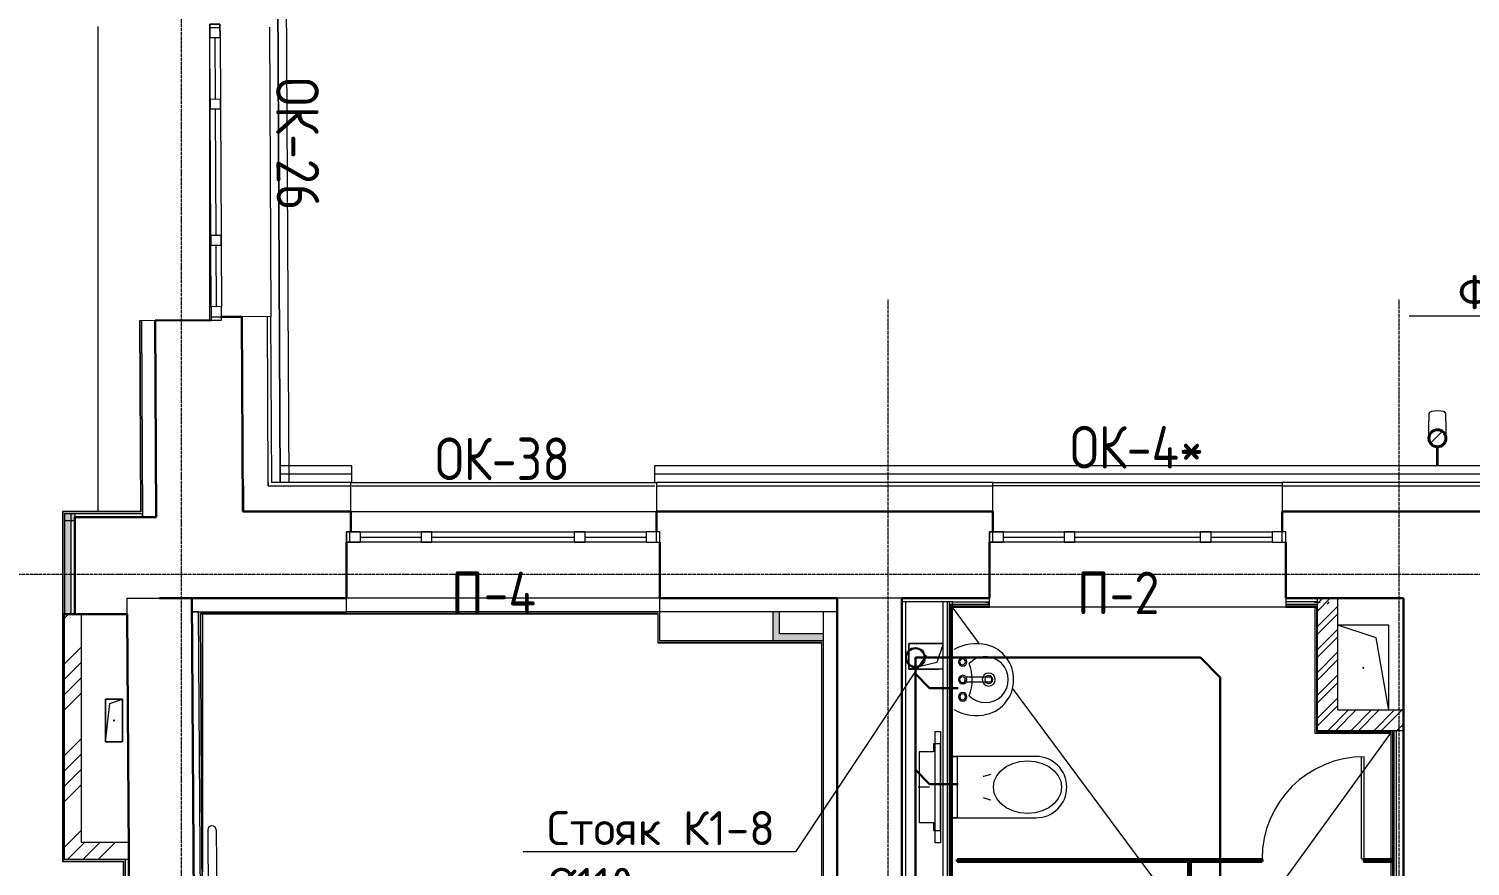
# Model space of a CAD drawing. Header units: millimetres. Extents: x -10178924 to 11692288, y -947381 to 58396.
# Drawn here: x 2102 to 10567, y -158064 to -153144 of the extents above; entities that cross this region are included whole.
import ezdxf
from ezdxf import colors
from ezdxf.entities.mleader import LeaderData, LeaderLine
from ezdxf.math import Vec2, Vec3

# ---------------------------------------------------------------- set-up
doc = ezdxf.new("R2010")
doc.units = ezdxf.units.MM
doc.linetypes.add('ADSK_Линия сетки', pattern=[25, 20, -2.5, 0, -2.5])
for name, color, linetype, lineweight in [('!К1', 32, 'Continuous', 30), ('_ Окна', 7, 'Continuous', 9), ('Выноски ВК', 7, 'Continuous', 0), ('Двери', 7, 'Continuous', 9), ('Двери открывание', 7, 'Continuous', 9), ('Лестницы', 7, 'Continuous', 9), ('Марки окон', 7, 'Continuous', 20), ('Обобщенные модели', 7, 'Continuous', 18), ('Окна', 7, 'Continuous', 9), ('Оси', 253, 'Continuous', 9), ('Перекрытие', 7, 'Continuous', 18), ('Сантехника', 7, 'Continuous', 18), ('Стены внутренние', 7, 'Continuous', 18), ('Стены наружные', 7, 'Continuous', 18), ('Стены несущие', 7, 'Continuous', 30), ('Стены отделка', 7, 'Continuous', 30), ('Стены штриховка', 7, 'Continuous', 9), ('ШТРИХОВКА', 252, 'Continuous', 15)]:
    doc.layers.add(name, color=color, linetype=linetype, lineweight=lineweight)
doc.layers.add('Линии', color=7, linetype='Continuous', lineweight=9, true_color=0x00a600)
doc.styles.add('GOST Common_2', font='GOST_Common.ttf', dxfattribs={"width": 0.9, "height": 250})
doc.styles.add('PDF ISOCPEUR', font='isocpeur.ttf')
pattern_1 = [(0, (0, -123085.82), (406.4, 101.6), [33.528, -271.272, 33.528, -271.272, -1625.6]), (0, (0, -123085.82), (406.4, 101.6), [-609.6, 33.528, -576.072, 33.528, -271.272, -711.2]), (0, (0, -123085.82), (406.4, 101.6), [-1524, 33.528, -169.672, 33.528, -474.472]), (120, (152.4, -123035.02), (-291.1882, 301.15272), [33.528, -271.272, 33.528, -271.272, -1625.6]), (120, (152.4, -123035.02), (-291.1882, 301.15272), [-609.6, 33.528, -576.072, 33.528, -271.272, -711.2]), (120, (152.4, -123035.02), (-291.1882, 301.15272), [-1524, 33.528, -169.672, 33.528, -474.472]), (240, (203.2, -122831.82), (-115.2118, -402.75272), [33.528, -271.272, 33.528, -271.272, -1625.6]), (240, (203.2, -122831.82), (-115.2118, -402.75272), [-609.6, 33.528, -576.072, 33.528, -271.272, -711.2]), (240, (203.2, -122831.82), (-115.2118, -402.75272), [-1524, 33.528, -169.672, 33.528, -474.472])]

# ---------------------------------------------------------------- blocks, each defined once
blk = doc.blocks.new('GM_Отверстие прямоугольное _в плите_ - Отверстие-V4-План 2-го этажа')
at = {"layer": 'Обобщенные модели'}
for p, q in [((-98.8, 75), (101.2, 75)), ((-98.8, -67.8), (-63.7, 37.5)), ((101.2, 75), (-70.7, 75)), ((-63.7, 37.5), (101.2, 75)), ((101.2, 75), (101.2, -75)), ((101.2, -75), (101.2, 75)), ((101.2, -75), (-98.8, -75)), ((-98.8, -75), (101.2, -75))]:
    blk.add_line(p, q, dxfattribs=at)
for start, end in [(360, 180), (180, 360), (60, 165), (300, 360), (195, 270)]:
    blk.add_arc((0, 0), 2.5, start, end, dxfattribs=at)
blk = doc.blocks.new('GM_Отверстие прямоугольное _в плите_ - Отверстие-3604956-План 2-го этажа')
at = {"layer": 'Обобщенные модели'}
for p, q in [((-150, 250), (-150, -250)), ((-150, 250), (-75, -175)), ((-150, 250), (-150, -250)), ((-150, -250), (150, -250)), ((-150, -250), (150, -250)), ((-75, -175), (150, -250))]:
    blk.add_line(p, q, dxfattribs=at)
for start, end in [(0, 180), (180, 360), (240, 0), (0, 105), (195, 210)]:
    blk.add_arc((0, 0), 2.5, start, end, dxfattribs=at)
blk = doc.blocks.new('окно трехпол с фрамугой - 1700-2320_h_ _нов_ ок4_-2135193-План 2-го этажа')
at = {"layer": '_ Окна', "lineweight": 18}
for p, q in [((-870, 75), (-870, 135)), ((-870, 135), (-790, 135)), ((-790, 135), (-790, 75)), ((-430, 75), (-430, 135)), ((-430, 135), (-370, 135)), ((-370, 135), (-370, 75)), ((370, 75), (370, 135)), ((370, 135), (430, 135)), ((430, 135), (430, 75)), ((790, 135), (790, 75)), ((870, 135), (790, 135)), ((870, 75), (870, 135)), ((-790, 75), (-870, 75)), ((-370, 75), (-430, 75)), ((430, 75), (370, 75)), ((790, 75), (870, 75))]:
    blk.add_line(p, q, dxfattribs=at)
at = {"layer": '_ Окна'}
for p, q in [((-850, 75), (-850, 135)), ((-790, 105), (-430, 105)), ((-370, 105), (370, 105)), ((430, 105), (790, 105)), ((850, 75), (850, 135))]:
    blk.add_line(p, q, dxfattribs=at)
at = {"layer": 'Окна'}
for p, q in [((-870, 135), (-870, 75)), ((-790, 135), (-870, 135)), ((-790, 135), (-430, 135)), ((-370, 135), (-430, 135)), ((-370, 135), (370, 135)), ((430, 135), (370, 135)), ((430, 135), (790, 135)), ((870, 135), (790, 135)), ((870, 75), (870, 135)), ((-870, 75), (-790, 75)), ((-430, 75), (-790, 75)), ((-430, 75), (-370, 75)), ((370, 75), (-370, 75)), ((370, 75), (430, 75)), ((790, 75), (430, 75)), ((790, 75), (870, 75))]:
    blk.add_line(p, q, dxfattribs=at)
blk = doc.blocks.new('окно трехпол с фрамугой - 1700-2320_h_ _нов_ ОК-26 Е30-4597709-План 2-го этажа')
at = {"layer": '_ Окна', "lineweight": 18}
for p, q in [((-870, 75), (-870, 135)), ((-870, 135), (-790, 135)), ((-790, 135), (-790, 75)), ((-430, 75), (-430, 135)), ((-430, 135), (-370, 135)), ((-370, 135), (-370, 75)), ((370, 75), (370, 135)), ((370, 135), (430, 135)), ((430, 135), (430, 75)), ((790, 135), (790, 75)), ((870, 135), (790, 135)), ((870, 75), (870, 135)), ((-790, 75), (-870, 75)), ((-370, 75), (-430, 75)), ((430, 75), (370, 75)), ((790, 75), (870, 75))]:
    blk.add_line(p, q, dxfattribs=at)
at = {"layer": '_ Окна'}
for p, q in [((-850, 75), (-850, 135)), ((-790, 105), (-430, 105)), ((-370, 105), (370, 105)), ((430, 105), (790, 105)), ((850, 75), (850, 135))]:
    blk.add_line(p, q, dxfattribs=at)
at = {"layer": 'Окна'}
for p, q in [((-870, 135), (-870, 75)), ((-790, 135), (-870, 135)), ((-790, 135), (-430, 135)), ((-370, 135), (-430, 135)), ((-370, 135), (370, 135)), ((430, 135), (370, 135)), ((430, 135), (790, 135)), ((870, 135), (790, 135)), ((870, 75), (870, 135)), ((-870, 75), (-790, 75)), ((-430, 75), (-790, 75)), ((-430, 75), (-370, 75)), ((370, 75), (-370, 75)), ((370, 75), (430, 75)), ((790, 75), (430, 75)), ((790, 75), (870, 75))]:
    blk.add_line(p, q, dxfattribs=at)
blk = doc.blocks.new('окно трехпол с фрамугой - 1840х2380 и 2390 _h___нов_ ОК-38-4571214-План 2-го этажа')
at = {"layer": '_ Окна', "lineweight": 18}
for p, q in [((-920, 75), (-920, 135)), ((-920, 135), (-840, 135)), ((-840, 135), (-840, 75)), ((-480, 75), (-480, 135)), ((-480, 135), (-420, 135)), ((-420, 135), (-420, 75)), ((420, 75), (420, 135)), ((420, 135), (480, 135)), ((480, 135), (480, 75)), ((840, 135), (840, 75)), ((920, 135), (840, 135)), ((920, 75), (920, 135)), ((-840, 75), (-920, 75)), ((-420, 75), (-480, 75)), ((480, 75), (420, 75)), ((840, 75), (920, 75))]:
    blk.add_line(p, q, dxfattribs=at)
at = {"layer": '_ Окна'}
for p, q in [((-900, 75), (-900, 135)), ((-840, 105), (-480, 105)), ((-420, 105), (420, 105)), ((480, 105), (840, 105)), ((900, 75), (900, 135))]:
    blk.add_line(p, q, dxfattribs=at)
at = {"layer": 'Окна'}
for p, q in [((-920, 135), (-920, 75)), ((-840, 135), (-920, 135)), ((-840, 135), (-480, 135)), ((-420, 135), (-480, 135)), ((-420, 135), (420, 135)), ((480, 135), (420, 135)), ((480, 135), (840, 135)), ((920, 135), (840, 135)), ((920, 75), (920, 135)), ((-920, 75), (-840, 75)), ((-480, 75), (-840, 75)), ((-480, 75), (-420, 75)), ((420, 75), (-420, 75)), ((420, 75), (480, 75)), ((840, 75), (480, 75)), ((840, 75), (920, 75))]:
    blk.add_line(p, q, dxfattribs=at)
blk = doc.blocks.new('Водосток - Тип 1 _карниз больше 490мм_-5137789-План 2-го этажа')
at = {"layer": 'Обобщенные модели', "lineweight": 9}
h = blk.add_hatch(dxfattribs=at)
h.set_pattern_fill('FP_25', color=256, style=0, pattern_type=2)
h.set_pattern_definition([(45, (-10250, -20882.53), (-106.066, 106.066), [])])
h.paths.add_polyline_path([(125, 110), (146.7, 115), (164.1, 128.8), (173.7, 148.9), (173.7, 171.1), (164.1, 191.2), (146.7, 205), (125, 210), (103.3, 205), (85.9, 191.2), (76.3, 171.1), (76.3, 148.9), (85.9, 128.8), (103.3, 115)])
at = {"layer": 'Обобщенные модели'}
for p, q in [((75, 306.2), (75, 263.6)), ((175, 263.6), (175, 306.2)), ((120, 109.1), (120, 0)), ((130, 0), (130, 109.1))]:
    blk.add_line(p, q, dxfattribs=at)
at = {"layer": 'Обобщенные модели', "flags": 128}
for points in [[(75, 173), (75, 174.3), (75, 177), (75, 179.8), (75, 182.9), (75, 186.2), (75, 189.7), (75, 193.4), (75, 197.2), (75, 201.3), (75, 205.5), (75, 209.9), (75, 214.4), (75, 219.1), (75, 224), (75, 229), (75, 234.1), (75, 239.3), (75, 244.6), (75, 250.1), (75, 255.6), (75, 261.3), (75, 263.6)], [(175, 263.6), (175, 258), (175, 252.4), (175, 246.9), (175, 241.5), (175, 236.2), (175, 231.1), (175, 226), (175, 221.1), (175, 216.4), (175, 211.8), (175, 207.3), (175, 203), (175, 198.9), (175, 194.9), (175, 191.2), (175, 187.6), (175, 184.3), (175, 181.1), (175, 178.1), (175, 175.4), (175, 173)]]:
    blk.add_lwpolyline(points, dxfattribs=at)
at = {"layer": 'Обобщенные модели'}
for start, end in [(90, 270), (270, 90)]:
    blk.add_arc((125, 160), 52, start, end, dxfattribs=at)
at = {"layer": 'Обобщенные модели', "lineweight": 40}
for start, end in [(90, 270), (270, 90)]:
    blk.add_arc((125, 160), 50, start, end, dxfattribs=at)
at = {"layer": 'Обобщенные модели'}
for start_param, end_param in [(4.712389, 6.283185), (3.141593, 4.712389)]:
    blk.add_ellipse((125, 306.2), major_axis=(-50, 0), ratio=0.309017, start_param=start_param, end_param=end_param, dxfattribs=at)
blk = doc.blocks.new('GM_Отверстие прямоугольное _в плите_ - Отверстие-3906246-План 2-го этажа')
at = {"layer": 'Обобщенные модели'}
for p, q in [((-50, -125), (-50, 125)), ((-50, 125), (50, 125)), ((50, 125), (-50, 125)), ((-50, 125), (-50, -125)), ((-50, -125), (-25, 100)), ((-25, 100), (50, 125)), ((50, 125), (50, -125)), ((50, -125), (50, 125)), ((50, -125), (-50, -125)), ((-50, -125), (50, -125))]:
    blk.add_line(p, q, dxfattribs=at)
for start, end in [(360, 180), (180, 360), (60, 165), (300, 360), (195, 270)]:
    blk.add_arc((0, 0), 2.5, start, end, dxfattribs=at)
blk = doc.blocks.new('131_Сантехническая перегородка - СП-3 4-3867706-План 2-го этажа')
at = {"layer": 'Обобщенные модели', "lineweight": 40}
for p, q in [((1370, 8), (0, 8)), ((0, 8), (0, -4)), ((1370, -4), (1370, 8)), ((0, -4), (1370, -4))]:
    blk.add_line(p, q, dxfattribs=at)
blk = doc.blocks.new('SND_Унитаз_Jika_Olymp_с_инсталяцией - Унитаз_ выпуск прямой_ установка на пол_693х360х360_ PN30_12_ ХВ резьба HP DN15_ К гл_ кон П DN100-701491-План 2-го этажа')
at = {"layer": 'Сантехника'}
for p, q in [((0, -61.7), (0, 6.3)), ((-208, 0), (-208, -85)), ((208, 0), (-208, 0)), ((208, -85), (208, 0)), ((-327.5, -94), (327.5, -94)), ((-327.5, -125), (-327.5, -94)), ((327.5, -125), (-327.5, -125)), ((-255, -85), (-255, -125)), ((-208, -85), (-255, -85)), ((-255, -125), (255, -125)), ((255, -85), (208, -85)), ((255, -125), (255, -85)), ((327.5, -94), (327.5, -125)), ((-180, -179), (-180, -181.2)), ((-180, -181.2), (-180, -179)), ((-180, -196.4), (-180, -687.1)), ((-180, -224), (-180, -196.4)), ((180, -224), (-180, -224)), ((180, -181.2), (180, -179)), ((180, -179), (180, -181.2)), ((180, -687.1), (180, -196.4)), ((180, -196.4), (180, -224))]:
    blk.add_line(p, q, dxfattribs=at)
at = {"layer": 'Сантехника', "flags": 128}
for points in [[(-61.7, -376.2), (-71.7, -411.6), (-75, -420.3)], [(75, -420.3), (62.3, -378.9), (61.7, -376.2)], [(0, -836.5), (-34.5, -831.5), (-67.3, -816.7), (-96.6, -792.9), (-121.2, -761.2), (-139.7, -723.3), (-151.1, -681), (-155, -636.5), (-151.1, -592), (-139.7, -549.7), (-121.2, -511.8), (-96.6, -480.1), (-67.3, -456.3), (-34.5, -441.5), (0, -436.5)], [(0, -436.5), (34.5, -441.5), (67.3, -456.3), (96.6, -480.1), (121.2, -511.8), (139.7, -549.7), (151.1, -592), (155, -636.5), (151.1, -681), (139.7, -723.3), (121.2, -761.2), (96.6, -792.9), (67.3, -816.7), (34.5, -831.5), (0, -836.5)]]:
    blk.add_lwpolyline(points, dxfattribs=at)
at = {"layer": 'Сантехника'}
blk.add_arc((0, -687.1), 180, 180, 360, dxfattribs=at)
blk = doc.blocks.new('Sink - Cloakroom - 440 x 350mm-V6-План 1-го этажа')
at = {"layer": 'Сантехника'}
for p, q in [((-15, -214.9), (-15, -70.7)), ((15, -214.9), (15, -70.7))]:
    blk.add_line(p, q, dxfattribs=at)
for centre, radius, start, end in [((53.3, -130.8), 264.4, 150.36495, 193.63505), ((-53.3, -130.8), 264.4, 346.36495, 29.63505), ((53.3, -130.8), 264.4, 150.36495, 193.63505), ((-101.3, -50.7), 25, 0, 180), ((-101.3, -50.7), 25, 180, 0), ((-101.3, -50.7), 17, 360, 180), ((-101.3, -50.7), 17, 180, 360), ((0, -50.7), 25, 0, 180), ((0, -50.7), 25, 180, 0), ((-0.8, -49.2), 16.8, 90, 270), ((-0.8, -49.2), 16.8, 270, 90), ((104.3, -50.7), 25, 360, 180), ((104.3, -50.7), 25, 180, 360), ((104.3, -49.7), 17, 360, 180), ((104.3, -49.7), 17, 180, 360), ((-53.3, -130.8), 264.4, 346.36495, 29.63505), ((0, -183.6), 135, 135.46291, 45.05561), ((-1.6, 160.3), 266.6, 249.19864, 291.31988), ((0, -203.6), 38.6, 360, 180), ((-5.9, -145.1), 203.5, 193.63505, 271.65578), ((-5.9, -145.1), 203.5, 193.63505, 271.65578), ((0, -203.6), 38.6, 180, 360), ((0, -203.6), 23.5, 360, 180), ((0, -203.6), 23.5, 180, 360), ((5.9, -145.1), 203.5, 268.34422, 346.36495), ((5.9, -145.1), 203.5, 268.34422, 346.36495)]:
    blk.add_arc(centre, radius, start, end, dxfattribs=at)
blk.add_ellipse((0, -214.9), major_axis=(-15, 0), ratio=0.428525, start_param=0, end_param=3.141593, dxfattribs=at)
blk = doc.blocks.new('2 этаж')
h = blk.add_hatch()
h.set_pattern_fill('ANSI32', color=256, scale=10)
h.set_pattern_definition([(45, (0, -123085.82), (-67.35192, 67.35192), []), (45, (44.9, -123085.82), (-67.35192, 67.35192), [])])
h.paths.add_polyline_path([(9790, -102983.3), (9670, -102983.3), (9670, -103761.3), (10175, -103761.3), (10175, -103641.3), (9790, -103641.3)])
h = blk.add_hatch()
h.set_pattern_fill('ANSI34', color=256, scale=20)
h.set_pattern_definition([(45, (0, -123085.82), (-269.408, 269.408), []), (45, (89.8, -123085.82), (-269.408, 269.408), []), (45, (179.6, -123085.82), (-269.408, 269.408), []), (45, (269.4, -123085.82), (-269.408, 269.408), [])])
h.paths.add_polyline_path([(2411.3, -103075.8), (2311.3, -103075.8), (2311.3, -104517.8), (2688.8, -104517.8), (2688.1, -104417.8), (2411.3, -104417.8)])
at = {"layer": 'Стены внутренние'}
h = blk.add_hatch(color=256, dxfattribs=at)
h.dxf.hatch_style = 1
h.paths.add_polyline_path([(2371.3, -102485.8), (2351.3, -102485.8), (2351.3, -102525.8), (2371.3, -102525.8)])
h.paths.add_polyline_path([(2351.3, -102485.8), (2311.3, -102485.8), (2311.3, -103075.8), (2351.3, -103075.8)])
at = {"layer": 'Стены внутренние', "lineweight": 9}
h = blk.add_hatch(dxfattribs=at)
h.set_pattern_fill('FP_6', color=256, style=0, pattern_type=2)
h.set_pattern_definition(pattern_1)
h.paths.add_polyline_path([(7529.9, -103018.3), (7744.1, -103018.3), (7744.1, -103003.3), (7529.9, -103003.3)])
h.paths.add_polyline_path([(9741, -103018.3), (9741, -103003.3), (9484.1, -103003.3), (9484.1, -103018.3), (9605.9, -103018.3)])
at = {"layer": 'Стены внутренние'}
for points in [[(6471.4, -103192.8), (6511.4, -103192.8), (6511.4, -103063.3), (6471.4, -103063.3)], [(6471.4, -103232.8), (6770, -103232.8), (6770, -103192.8), (6471.4, -103192.8)]]:
    blk.add_hatch(color=256, dxfattribs=at).paths.add_polyline_path(points)
at = {"layer": 'Стены внутренние', "lineweight": 9}
h = blk.add_hatch(dxfattribs=at)
h.set_pattern_fill('FP_6', color=256, style=0, pattern_type=2)
h.set_pattern_definition(pattern_1)
h.paths.add_polyline_path([(10129.4, -110400.1), (10135, -110400.1), (10135, -109473.6), (10120, -109473.6), (10120, -110400.1)])
h.paths.add_polyline_path([(10120, -108633.6), (10135, -108632.6), (10135, -103690.3), (10120, -103690.3), (10120, -108483.7)])
at = {"layer": 'Двери'}
for p, q in [((9929.1, -104513.7), (9929.1, -103913.7)), ((9945.1, -104513.7), (9945.1, -103913.7)), ((9929.1, -104513.7), (9945.1, -104513.7))]:
    blk.add_line(p, q, dxfattribs=at)
at = {"layer": 'Двери открывание'}
blk.add_arc((9945.1, -104513.7), 600, 90, 180, dxfattribs=at)
at = {"layer": 'Лестницы'}
blk.add_line((3121.4, -103075.3), (3121.4, -104589.6), dxfattribs=at)
at = {"layer": 'Линии', "color": 7}
for p, q in [((3152.8, -104344.4), (3179.7, -108494.4)), ((3202.8, -104343.9), (3229.8, -108496.4))]:
    blk.add_line(p, q, dxfattribs=at)
blk.add_arc((3177.8, -104344.3), 25, 0.90502, 180.37263, dxfattribs=at)
at = {"layer": 'Обобщенные модели', "lineweight": 40}
for points in [[(8925, -104709.7), (8925, -104529.7), (8913, -104529.7), (8913, -104709.7)], [(9345.1, -104529.7), (8925, -104529.7), (8925, -104517.7), (9345.1, -104517.7)], [(9945.1, -104517.7), (10102.1, -104517.7), (10102.1, -104529.7), (9945.1, -104529.7)]]:
    blk.add_lwpolyline(points, close=True, dxfattribs=at)
at = {"layer": 'Оси', "color": 252, "linetype": 'ADSK_Линия сетки'}
for p, q in [((2999.6, -128115.2), (2999.6, -78862.8)), ((7149.6, -128115.2), (7149.6, -101228.1)), ((10149.6, -128115.2), (10149.6, -101228.1)), ((-10114.7, -102840.8), (56004.9, -102840.8))]:
    blk.add_line(p, q, dxfattribs=at)
at = {"layer": 'Перекрытие'}
for p, q in [((2507.9, -99624.3), (2507.9, -102473.8)), ((3164.9, -101350), (3164.9, -99645.4)), ((7527.4, -103019.8), (7527.4, -103003.1)), ((7686.3, -103250.4), (7527.4, -103036.3)), ((9025, -105053.3), (7880, -103511.2)), ((9175, -105053.3), (10102, -103776.3))]:
    blk.add_line(p, q, dxfattribs=at)
at = {"layer": 'Стены внутренние'}
for p, q in [((3992.7, -102473.3), (5787.7, -102473.3)), ((5807.7, -102983.3), (3967.7, -102983.3)), ((9484.1, -103036.3), (7744.1, -103036.3))]:
    blk.add_line(p, q, dxfattribs=at)
at = {"layer": 'Стены наружные'}
for p, q in [((3578.4, -102303.3), (3513.8, -89584.6)), ((3513.8, -89584.6), (3578.4, -102303.3)), ((3563.8, -89584.6), (3628.4, -102303.3)), ((3514.8, -99628.2), (3523.4, -101328.2)), ((3578.4, -102203.3), (3998.7, -102203.3)), ((3578.4, -102303.3), (3578.4, -102203.3)), ((3998.7, -102253.3), (3578.4, -102253.3)), ((3998.7, -102303.3), (3998.7, -102203.3)), ((5778.7, -102203.3), (10925, -102203.3)), ((5778.7, -102303.3), (5778.7, -102203.3)), ((10925, -102253.3), (5778.7, -102253.3)), ((3992.7, -102303.3), (5787.7, -102303.3)), ((3998.7, -102302.3), (5778.7, -102302.3)), ((3998.7, -102323.3), (5778.7, -102323.3)), ((7764.1, -102303.3), (9464.1, -102303.3)), ((9464.1, -102323.3), (7764.1, -102323.3))]:
    blk.add_line(p, q, dxfattribs=at)
at = {"layer": 'Стены несущие'}
for p, q in [((3353.5, -101329.1), (3233.5, -101329.7)), ((3359.3, -102473.3), (3353.5, -101329.1)), ((3173.6, -101350), (2843.6, -101351.7)), ((2849.4, -102505.9), (2843.6, -101351.7)), ((2849.4, -102505.8), (2371.3, -102505.8)), ((2371.3, -102505.8), (2371.3, -103075.8)), ((3359.3, -102473.3), (3992.7, -102473.3)), ((3992.7, -102593.3), (3992.7, -102473.3)), ((5787.7, -102473.3), (5787.7, -102593.3)), ((7764.1, -102473.3), (5787.7, -102473.3)), ((7764.1, -102593.3), (7764.1, -102473.3)), ((9464.1, -102473.3), (10685, -102473.3)), ((9464.1, -102473.3), (9464.1, -102593.3)), ((3967.7, -102983.3), (3967.7, -102653.3)), ((5807.7, -102653.3), (5807.7, -102983.3)), ((7744.1, -102983.3), (7744.1, -102653.3)), ((9484.1, -102653.3), (9484.1, -102983.3)), ((3967.7, -102983.3), (2869.1, -102983.3)), ((3107.3, -110422), (3058.9, -102983.3)), ((6850, -102983.3), (5807.7, -102983.3)), ((6850, -102983.3), (6850, -110362)), ((7230, -102983.3), (7744.1, -102983.3)), ((7230, -110757.6), (7230, -102983.3)), ((10175, -102983.3), (9484.1, -102983.3)), ((10175, -108633.6), (10175, -102983.3)), ((2299.3, -103075.8), (2679.5, -103075.8)), ((2679.5, -103075.8), (2727.3, -110422))]:
    blk.add_line(p, q, dxfattribs=at)
at = {"layer": 'Стены отделка', "lineweight": 9}
for p, q in [((3523.4, -101328.2), (3353.5, -101329.1)), ((3503.5, -101329.3), (3503.4, -101328.3)), ((3528.4, -102303.3), (3523.4, -101328.2)), ((2843.6, -101351.7), (2751.6, -101352.2)), ((2751.6, -101352.2), (2757.3, -102473.8)), ((2763.6, -101352.1), (2763.6, -101353.1)), ((3358.5, -102323.3), (3363.6, -102323.3)), ((3363.6, -102323.3), (3363.6, -102473.3)), ((3508.5, -102323.3), (3508.4, -102303.3)), ((3508.5, -102303.3), (3508.5, -102323.3)), ((3508.5, -102323.3), (3992.7, -102323.3)), ((3992.7, -102303.3), (3528.4, -102303.3)), ((3992.7, -102473.3), (3992.7, -102303.3)), ((7764.1, -102303.3), (5787.7, -102303.3)), ((5787.7, -102303.3), (5787.7, -102473.3)), ((5787.7, -102323.3), (7764.1, -102323.3)), ((7764.1, -102473.3), (7764.1, -102303.3)), ((10875, -102303.3), (9464.1, -102303.3)), ((9464.1, -102303.3), (9464.1, -102473.3)), ((9464.1, -102323.3), (10835, -102323.3)), ((2757.3, -102473.8), (2299.3, -102473.8)), ((2299.3, -102473.8), (2299.3, -103075.8)), ((2311.3, -102485.8), (2769.4, -102485.8)), ((2311.3, -102485.8), (2311.3, -103075.8)), ((2351.3, -103075.8), (2351.3, -102485.8)), ((2371.3, -102485.8), (2371.3, -102505.8)), ((2769.4, -102505.8), (2769.4, -102485.8)), ((2769.4, -102505.8), (2769.4, -102506.3)), ((2769.4, -102506.3), (2849.4, -102505.9)), ((9464.1, -102473.3), (9464.1, -102473.3)), ((2311.3, -102525.8), (2371.3, -102525.8)), ((3058.9, -102983.3), (3058.9, -103063.3)), ((3967.7, -103063.3), (3967.7, -102983.3)), ((5807.7, -103232.8), (5807.7, -102983.3)), ((7529.9, -103003.3), (7230, -103003.3)), ((7250, -103003.3), (7250, -108130.7)), ((7470, -103003.3), (7470, -108130.7)), ((7510, -108130.7), (7510, -103003.3)), ((7512.4, -103019.8), (7512.4, -108130.7)), ((7527.4, -103019.8), (7512.4, -103019.8)), ((7527.4, -108115.7), (7527.4, -103019.8)), ((7744.1, -103036.3), (7744.1, -102983.3)), ((9484.1, -102983.3), (9484.1, -103036.3)), ((9485.1, -103003.3), (9484.1, -103003.3)), ((9790, -103641.3), (9790, -102983.3)), ((2411.3, -104417.8), (2411.3, -103075.8)), ((2727.3, -110422), (2679.5, -103095.8)), ((3058.9, -103063.3), (3099.4, -103063.3)), ((3099.4, -103061.9), (3059.4, -103062.2)), ((3059.4, -103062.2), (3107.3, -110422)), ((3147.3, -110421.8), (3099.4, -103061.9)), ((3111.5, -103075.3), (5795.7, -103075.3)), ((3158.9, -110370), (3111.5, -103075.3)), ((6850, -103063.3), (3967.7, -103063.3)), ((5795.7, -103075.3), (5795.7, -103242.8)), ((6471.4, -103063.3), (6471.4, -103232.8)), ((6511.4, -103192.8), (6511.4, -103063.3)), ((6850, -103062), (6770, -103062)), ((6770, -106267.9), (6770, -103062)), ((7527.4, -103036.3), (7744.1, -103036.3)), ((9484.1, -103036.3), (9670, -103036.3)), ((6770, -103192.8), (6511.4, -103192.8)), ((5797.7, -103244.8), (6758, -103244.8)), ((6770, -103232.8), (5807.7, -103232.8)), ((6758, -103244.8), (6758, -106273.5)), ((10175, -103641.3), (9790, -103641.3)), ((10102, -103761.3), (10102, -108633.6)), ((2688.1, -104417.8), (2411.3, -104417.8)), ((2656.8, -104529.8), (2697.9, -110832)), ((2709.9, -110822), (2668.8, -104517.8))]:
    blk.add_line(p, q, dxfattribs=at)
for points in [[(10175, -103761.3), (9670, -103761.3), (9670, -102983.3)], [(2688.8, -104517.8), (2311.3, -104517.8), (2311.3, -103075.8)], [(9655, -103036.3), (9655, -103776.3), (10102, -103776.3)]]:
    blk.add_lwpolyline(points, dxfattribs=at)
at = {"layer": 'Стены штриховка'}
for p, q in [((3503.5, -101329.3), (3503.5, -101329.3)), ((3508.4, -102303.3), (3503.5, -101329.3)), ((2753.6, -101352.1), (2759.3, -102475.8)), ((2763.6, -101353.1), (2769.4, -102505.8)), ((2759.3, -102475.8), (2301.3, -102475.8)), ((2301.3, -102475.8), (2301.3, -103075.8)), ((2679.5, -103075.8), (2678.9, -102983.3)), ((2678.9, -102983.3), (2869.1, -102983.3)), ((7230, -102983.3), (6850, -102983.3)), ((7497, -108130.7), (7497, -103003.3)), ((7518.4, -108115.7), (7518.4, -103019.8)), ((7527.4, -103018.3), (7744.1, -103018.3)), ((7529.9, -103003.3), (7744.1, -103003.3)), ((9484.1, -103018.3), (9670, -103018.3)), ((9670, -103003.3), (9485.1, -103003.3)), ((3099.4, -103063.3), (3967.7, -103063.3)), ((5797.7, -103073.3), (3109.5, -103073.3)), ((3156.9, -110370), (3109.5, -103073.3)), ((5797.7, -103244.8), (5797.7, -103073.3)), ((7527.4, -103027.3), (7744.1, -103027.3)), ((9484.1, -103027.3), (9670, -103027.3)), ((6760, -103242.8), (5795.7, -103242.8)), ((5795.7, -103242.8), (5795.7, -103244.8)), ((5795.7, -103244.8), (5797.7, -103244.8)), ((6760, -106272.5), (6760, -103242.8)), ((10111, -103761.3), (10111, -108633.6)), ((10120, -103761.3), (10120, -108633.6)), ((10135, -108632.6), (10135, -103761.3)), ((2658.8, -104527.8), (2699.9, -110834))]:
    blk.add_line(p, q, dxfattribs=at)
for points in [[(2299.3, -103075.8), (2299.3, -104467.8), (2299.3, -104529.8), (2361.3, -104529.8), (2656.8, -104529.8)], [(2301.3, -103075.8), (2301.3, -104527.8), (2658.8, -104527.8)], [(9664, -103036.3), (9664, -103767.3), (10102, -103767.3)]]:
    blk.add_lwpolyline(points, dxfattribs=at)
at = {"layer": 'Обобщенные модели'}
for name, p in [('Водосток - Тип 1 _карниз больше 490мм_-5137789-План 2-го этажа', (10250, -102203.3)), ('GM_Отверстие прямоугольное _в плите_ - Отверстие-3906246-План 2-го этажа', (2601.9, -103700.8)), ('131_Сантехническая перегородка - СП-3 4-3867706-План 2-го этажа', (7555, -104525.7))]:
    blk.add_blockref(name, p, dxfattribs=at)
at = {"layer": 'Обобщенные модели', "rotation": 180}
for name, p in [('GM_Отверстие прямоугольное _в плите_ - Отверстие-3604956-План 2-го этажа', (9940, -103391.3)), ('GM_Отверстие прямоугольное _в плите_ - Отверстие-V4-План 2-го этажа', (7371.2, -103323.8))]:
    blk.add_blockref(name, p, dxfattribs=at)
at = {"layer": 'Окна', "rotation": 270.2912255442423}
blk.add_blockref('окно трехпол с фрамугой - 1700-2320_h_ _нов_ ОК-26 Е30-4597709-План 2-го этажа', (3094.1, -100480.4), dxfattribs=at)
at = {"layer": 'Окна'}
for name, p in [('окно трехпол с фрамугой - 1840х2380 и 2390 _h___нов_ ОК-38-4571214-План 2-го этажа', (4887.7, -102728.3)), ('окно трехпол с фрамугой - 1700-2320_h_ _нов_ ок4_-2135193-План 2-го этажа', (8614.1, -102728.3))]:
    blk.add_blockref(name, p, dxfattribs=at)
at = {"layer": 'Сантехника', "rotation": 90}
for name, p in [('Sink - Cloakroom - 440 x 350mm-V6-План 1-го этажа', (7536.3, -103460.8)), ('SND_Унитаз_Jika_Olymp_с_инсталяцией - Унитаз_ выпуск прямой_ установка на пол_693х360х360_ PN30_12_ ХВ резьба HP DN15_ К гл_ кон П DN100-701491-План 2-го этажа', (7331, -104092.7))]:
    blk.add_blockref(name, p, dxfattribs=at)
at = {"layer": 'Марки окон', "lineweight": 9, "insert": (3680.6, -100313.5), "char_height": 250, "width": 845.1, "attachment_point": 5, "rotation": 270.29123, "line_spacing_factor": 1.022766, "style": 'GOST Common_2'}
blk.add_mtext('\\pxqc,t1.8,3.6,5.4,7.2,9,10.8,12.6,14.4,16.2,18,19.8,21.6,23.4,25.2,27,28.8,30.6,32.4,34.2,36,37.8,39.6,41.4,43.2,45,46.8,48.6,50.4,52.2,54,55.8,57.6;{ОК-26}', dxfattribs=at)
at = {"layer": 'Марки окон', "lineweight": 9, "char_height": 250, "attachment_point": 5, "line_spacing_factor": 1.022766, "style": 'GOST Common_2'}
for s, insert, width in [('\\pxqc,t1.8,3.6,5.4,7.2,9,10.8,12.6,14.4,16.2,18,19.8,21.6,23.4,25.2,27,28.8,30.6,32.4,34.2,36,37.8,39.6,41.4,43.2,45,46.8,48.6,50.4,52.2,54,55.8,57.6;{ОК-4*}', (8610.5, -102096.1), 857.7), ('\\pxqc,t1.8,3.6,5.4,7.2,9,10.8,12.6,14.4,16.2,18,19.8,21.6,23.4,25.2,27,28.8,30.6,32.4,34.2,36,37.8,39.6,41.4,43.2,45,46.8,48.6,50.4,52.2,54,55.8,57.6;{ОК-38}', (4884.1, -102164.2), 845.1), ('\\pxqc,t1.8,3.6,5.4,7.2,9,10.8,12.6,14.4,16.2,18,19.8,21.6,23.4,25.2,27,28.8,30.6,32.4,34.2,36,37.8,39.6,41.4,43.2,45,46.8,48.6,50.4,52.2,54,55.8,57.6;{П-4}', (4831.5, -102951.4), 523.8), ('\\pxqc,t1.8,3.6,5.4,7.2,9,10.8,12.6,14.4,16.2,18,19.8,21.6,23.4,25.2,27,28.8,30.6,32.4,34.2,36,37.8,39.6,41.4,43.2,45,46.8,48.6,50.4,52.2,54,55.8,57.6;{П-2}', (8500.7, -102951.4), 505.8)]:
    blk.add_mtext(s, dxfattribs=dict(at, insert=insert, width=width))
blk = doc.blocks.new('_None')

msp = doc.modelspace()

# ---------------------------------------------------------------- linework, layer by layer
at = {"layer": '!К1'}
for points in [[(7309.3, -156838.1), (7309.3, -161099.9), (7406.9, -161197.5), (7567.3, -161197.5)], [(9100, -158637.4), (9100, -157176), (9100, -156955), (8983.2, -156838.1), (7309.3, -156838.1)], [(7309.3, -156933.5), (7392.9, -157017.1), (7561.1, -157017.1)], [(7309.3, -157497.9), (7392.9, -157581.5), (7561.1, -157581.5)]]:
    msp.add_lwpolyline(points, dxfattribs=at)
msp.add_circle((7309.3, -156838.1), 55, dxfattribs=at)

# ---------------------------------------------------------------- block references
at = {"layer": 'ШТРИХОВКА'}
msp.add_blockref('2 этаж', (0, -53506.6), dxfattribs=at)

# ---------------------------------------------------------------- leaders
at = {"layer": 'Выноски ВК', "ltscale": 50}
ml = msp.add_multileader_mtext('Standard', dxfattribs=at)
ml.set_content('Фановый стояк %%C110', color=256, style='PDF ISOCPEUR')
ml.set_leader_properties(color=256, linetype='ByLayer', lineweight=-1)
ml.set_arrow_properties(name='NONE')
ml.build(insert=Vec2(0, 0))
ml.multileader.update_dxf_attribs({"text_left_attachment_type": 6, "text_right_attachment_type": 6, "dogleg_length": 100, "arrow_head_size": 300})
ctx = ml.context
ctx.base_point, ctx.char_height, ctx.arrow_head_size, ctx.landing_gap_size, ctx.plane_origin = Vec3(10494.5, -154831.4), 200, 300, 0, Vec3(5411, -151910.9)
ctx.left_attachment, ctx.right_attachment = 6, 6
notes = []
notes.append((ctx, [(1, (1, 1, 0), (13114.5, -154831.4), (-1, 0), 100, [(1, [(13430, -159293.6)], 0, [])])]))
ctx.mtext.insert, ctx.mtext.flow_direction = Vec3(10494.5, -154591.4), 5
ml = msp.add_multileader_mtext('Standard', dxfattribs=at)
ml.set_content('Стояк К1-8 ^J%%C110', color=256, style='PDF ISOCPEUR')
ml.set_leader_properties(color=256, linetype='ByLayer', lineweight=-1)
ml.set_arrow_properties(name='NONE')
ml.build(insert=Vec2(0, 0))
ml.multileader.update_dxf_attribs({"text_left_attachment_type": 6, "text_right_attachment_type": 6, "dogleg_length": 100, "arrow_head_size": 300})
ctx = ml.context
ctx.base_point, ctx.char_height, ctx.arrow_head_size, ctx.landing_gap_size, ctx.plane_origin = Vec3(5145, -157979.8), 200, 300, 0, Vec3(124.3, -153118.2)
ctx.left_attachment, ctx.right_attachment = 6, 6
notes.append((ctx, [(1, (1, 1, 0), (6605, -157979.8), (-1, 0), 100, [(1, [(7368.7, -156830.4)], 0, [])])]))
ctx.mtext.insert, ctx.mtext.flow_direction = Vec3(5145, -157739.8), 5
for ctx, leaders in notes:
    for number, flags, end, landing, length, lines in leaders:
        leader = LeaderData()
        leader.index, (leader.has_last_leader_line, leader.has_dogleg_vector, leader.attachment_direction) = number, flags
        leader.last_leader_point, leader.dogleg_vector, leader.dogleg_length = Vec3(end), Vec3(landing), length
        for number, points, colour, breaks in lines:
            line = LeaderLine()
            line.index, line.vertices, line.color, line.breaks = number, Vec3.list(points), colors.encode_raw_color(colour), breaks
            leader.lines.append(line)
        ctx.leaders.append(leader)

doc.saveas('drawing.dxf')
